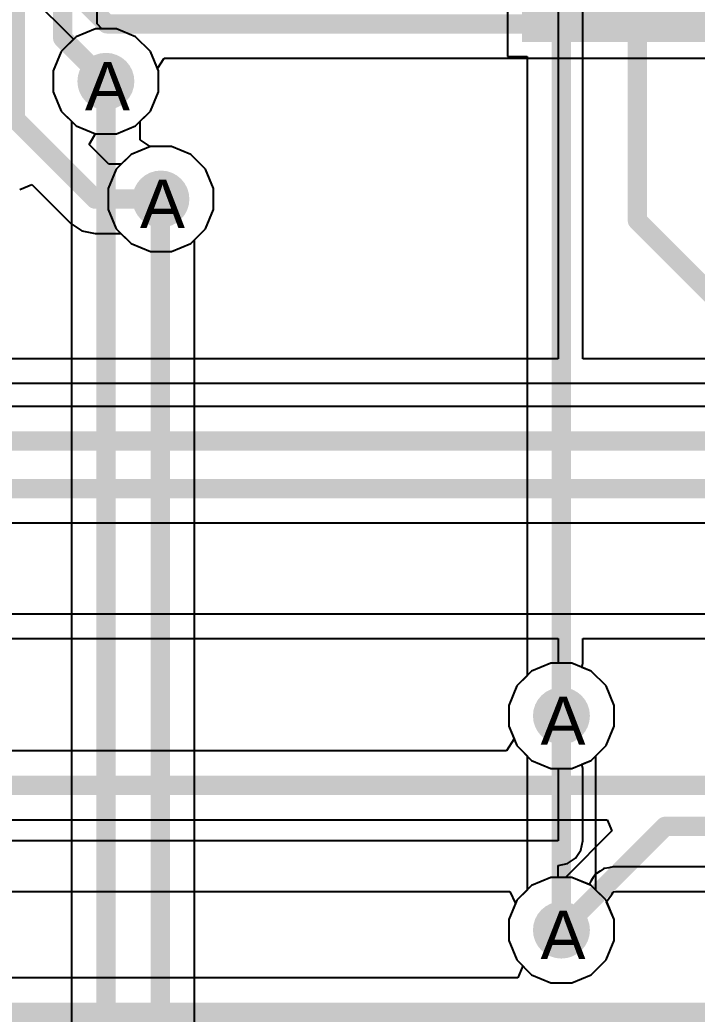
# Model space of a CAD drawing. Header units: inches. Extents: x 0 to 208, y 0 to 213.
# Drawn here: x 2.0308 to 2.3116, y 2.2432 to 2.6553 of the extents above; entities that cross this region are included whole.
import ezdxf

# ---------------------------------------------------------------- set-up
doc = ezdxf.new("R2010")
doc.units = ezdxf.units.IN
doc.header["$MEASUREMENT"] = 0
for name, color, linetype in [('Bottom Layer', 5, 'Continuous'), ('Bottom Overlay', 54, 'Continuous'), ('Bottom Paste', 16, 'Continuous'), ('Bottom Solder', 6, 'Continuous'), ('Drill Drawing', 1, 'Continuous'), ('L2_GND1', 16, 'Continuous'), ('L3_SIG1', 76, 'Continuous'), ('L4_PWR', 90, 'Continuous'), ('L5_GND2', 156, 'Continuous'), ('L6_SIG2', 130, 'Continuous'), ('L7_GND3', 216, 'Continuous'), ('Top Layer', 1, 'Continuous'), ('Via Holes', 16, 'Continuous')]:
    doc.layers.add(name, color=color, linetype=linetype)
doc.styles.add('Arial', font='', dxfattribs={"height": 0.2})
doc.styles.get('Arial').set_extended_font_data('Arial')

# ---------------------------------------------------------------- blocks, each defined once
blk = doc.blocks.new('0603_4_B_128')
at = {"layer": 'Bottom Layer'}
for points in [[(-0.05256, 0.05965), (-0.01713, 0.05965), (-0.01713, 0.03484), (-0.05256, 0.03484)], [(0.01713, 0.05965), (0.05256, 0.05965), (0.05256, 0.03484), (0.01713, 0.03484)], [(-0.05256, 0.02815), (-0.01713, 0.02815), (-0.01713, 0.00335), (-0.05256, 0.00335)], [(0.01713, 0.02815), (0.05256, 0.02815), (0.05256, 0.00335), (0.01713, 0.00335)], [(-0.05256, -0.00335), (-0.01713, -0.00335), (-0.01713, -0.02815), (-0.05256, -0.02815)], [(0.01713, -0.00335), (0.05256, -0.00335), (0.05256, -0.02815), (0.01713, -0.02815)], [(-0.05256, -0.03484), (-0.01713, -0.03484), (-0.01713, -0.05964), (-0.05256, -0.05964)], [(0.01713, -0.03484), (0.05256, -0.03484), (0.05256, -0.05964), (0.01713, -0.05964)]]:
    blk.add_hatch(color=5, dxfattribs=at).paths.add_polyline_path(points)
at = {"layer": 'Bottom Paste'}
for points in [[(-0.05256, 0.05965), (-0.01713, 0.05965), (-0.01713, 0.03484), (-0.05256, 0.03484)], [(0.01713, 0.05965), (0.05256, 0.05965), (0.05256, 0.03484), (0.01713, 0.03484)], [(-0.05256, 0.02815), (-0.01713, 0.02815), (-0.01713, 0.00335), (-0.05256, 0.00335)], [(0.01713, 0.02815), (0.05256, 0.02815), (0.05256, 0.00335), (0.01713, 0.00335)], [(-0.05256, -0.00335), (-0.01713, -0.00335), (-0.01713, -0.02815), (-0.05256, -0.02815)], [(0.01713, -0.00335), (0.05256, -0.00335), (0.05256, -0.02815), (0.01713, -0.02815)], [(-0.05256, -0.03484), (-0.01713, -0.03484), (-0.01713, -0.05964), (-0.05256, -0.05964)], [(0.01713, -0.03484), (0.05256, -0.03484), (0.05256, -0.05964), (0.01713, -0.05964)]]:
    blk.add_hatch(color=16, dxfattribs=at).paths.add_polyline_path(points)
at = {"layer": 'Bottom Solder'}
for points in [[(-0.05656, 0.06365), (-0.01313, 0.06365), (-0.01313, 0.03084), (-0.05656, 0.03084)], [(0.01313, 0.06365), (0.05656, 0.06365), (0.05656, 0.03084), (0.01313, 0.03084)], [(-0.05656, 0.03215), (-0.01313, 0.03215), (-0.01313, -0.00065), (-0.05656, -0.00065)], [(0.01313, 0.03215), (0.05656, 0.03215), (0.05656, -0.00065), (0.01313, -0.00065)], [(-0.05656, 0.00065), (-0.01313, 0.00065), (-0.01313, -0.03215), (-0.05656, -0.03215)], [(0.01313, 0.00065), (0.05656, 0.00065), (0.05656, -0.03215), (0.01313, -0.03215)], [(-0.05656, -0.03084), (-0.01313, -0.03084), (-0.01313, -0.06364), (-0.05656, -0.06364)], [(0.01313, -0.03084), (0.05656, -0.03084), (0.05656, -0.06364), (0.01313, -0.06364)]]:
    blk.add_hatch(color=6, dxfattribs=at).paths.add_polyline_path(points)
at = {"layer": 'Bottom Overlay'}
for points in [[(0.0315, 0.06299, 0.005, 0.005, 0), (-0.0315, 0.06299, 0.005, 0.005, 0)], [(-0.065, -0.052, 0.00787, 0.00787, 0), (-0.065, -0.042, 0.00787, 0.00787, 0)], [(-0.06, -0.047, 0.00787, 0.00787, 0), (-0.065, -0.042, 0.00787, 0.00787, 0)], [(-0.065, -0.052, 0.00787, 0.00787, 0), (-0.06, -0.047, 0.00787, 0.00787, 0)], [(0.0315, -0.06299, 0.005, 0.005, 0), (-0.0315, -0.06299, 0.005, 0.005, 0)]]:
    blk.add_lwpolyline(points, format="xyseb", dxfattribs=at)
for points in [[(-0.03275, 0.06299, 0.0025, 0.0025, 1), (-0.03025, 0.06299, 0.0025, 0.0025, 1)], [(0.03025, 0.06299, 0.0025, 0.0025, 1), (0.03275, 0.06299, 0.0025, 0.0025, 1)], [(-0.06697, -0.042, 0.00394, 0.00394, 1), (-0.06303, -0.042, 0.00394, 0.00394, 1)], [(-0.06697, -0.042, 0.00394, 0.00394, 1), (-0.06303, -0.042, 0.00394, 0.00394, 1)], [(-0.06197, -0.047, 0.00394, 0.00394, 1), (-0.05803, -0.047, 0.00394, 0.00394, 1)], [(-0.06197, -0.047, 0.00394, 0.00394, 1), (-0.05803, -0.047, 0.00394, 0.00394, 1)], [(-0.06697, -0.052, 0.00394, 0.00394, 1), (-0.06303, -0.052, 0.00394, 0.00394, 1)], [(-0.06697, -0.052, 0.00394, 0.00394, 1), (-0.06303, -0.052, 0.00394, 0.00394, 1)], [(-0.03275, -0.06299, 0.0025, 0.0025, 1), (-0.03025, -0.06299, 0.0025, 0.0025, 1)], [(0.03025, -0.06299, 0.0025, 0.0025, 1), (0.03275, -0.06299, 0.0025, 0.0025, 1)]]:
    blk.add_lwpolyline(points, format="xyseb", close=True, dxfattribs=at)

msp = doc.modelspace()

# ---------------------------------------------------------------- hatches: boundary and pattern name
at = {"layer": 'Bottom Layer'}
h = msp.add_hatch(color=5, dxfattribs=at)
edge = h.paths.add_edge_path()
edge.add_arc((2.06648, 2.62979), 0.01181, 0, 360)
h = msp.add_hatch(color=5, dxfattribs=at)
edge = h.paths.add_edge_path()
edge.add_arc((2.08929, 2.581), 0.01181, 0, 360)
h = msp.add_hatch(color=5, dxfattribs=at)
edge = h.paths.add_edge_path()
edge.add_arc((2.25533, 2.36681), 0.01181, 0, 360)
h = msp.add_hatch(color=5, dxfattribs=at)
edge = h.paths.add_edge_path()
edge.add_arc((2.25533, 2.278), 0.01181, 0, 360)
at = {"layer": 'L2_GND1'}
h = msp.add_hatch(color=16, dxfattribs=at)
edge = h.paths.add_edge_path()
edge.add_arc((2.06648, 2.62979), 0.01181, 0, 360)
h = msp.add_hatch(color=16, dxfattribs=at)
edge = h.paths.add_edge_path()
edge.add_arc((2.08929, 2.581), 0.01181, 0, 360)
h = msp.add_hatch(color=16, dxfattribs=at)
edge = h.paths.add_edge_path()
edge.add_arc((2.25533, 2.36681), 0.01181, 0, 360)
h = msp.add_hatch(color=16, dxfattribs=at)
edge = h.paths.add_edge_path()
edge.add_arc((2.25533, 2.278), 0.01181, 0, 360)
at = {"layer": 'L3_SIG1'}
h = msp.add_hatch(color=76, dxfattribs=at)
edge = h.paths.add_edge_path()
edge.add_arc((2.06648, 2.62979), 0.01181, 0, 360)
h = msp.add_hatch(color=76, dxfattribs=at)
edge = h.paths.add_edge_path()
edge.add_arc((2.08929, 2.581), 0.01181, 0, 360)
h = msp.add_hatch(color=76, dxfattribs=at)
edge = h.paths.add_edge_path()
edge.add_arc((2.25533, 2.36681), 0.01181, 0, 360)
h = msp.add_hatch(color=76, dxfattribs=at)
edge = h.paths.add_edge_path()
edge.add_arc((2.25533, 2.278), 0.01181, 0, 360)
at = {"layer": 'L4_PWR'}
h = msp.add_hatch(color=90, dxfattribs=at)
edge = h.paths.add_edge_path()
edge.add_arc((2.06648, 2.62979), 0.01181, 0, 360)
h = msp.add_hatch(color=90, dxfattribs=at)
edge = h.paths.add_edge_path()
edge.add_arc((2.08929, 2.581), 0.01181, 0, 360)
h = msp.add_hatch(color=90, dxfattribs=at)
edge = h.paths.add_edge_path()
edge.add_arc((2.25533, 2.36681), 0.01181, 0, 360)
h = msp.add_hatch(color=90, dxfattribs=at)
edge = h.paths.add_edge_path()
edge.add_arc((2.25533, 2.278), 0.01181, 0, 360)
at = {"layer": 'L5_GND2'}
h = msp.add_hatch(color=156, dxfattribs=at)
edge = h.paths.add_edge_path()
edge.add_arc((2.06648, 2.62979), 0.01181, 0, 360)
h = msp.add_hatch(color=156, dxfattribs=at)
edge = h.paths.add_edge_path()
edge.add_arc((2.08929, 2.581), 0.01181, 0, 360)
h = msp.add_hatch(color=156, dxfattribs=at)
edge = h.paths.add_edge_path()
edge.add_arc((2.25533, 2.36681), 0.01181, 0, 360)
h = msp.add_hatch(color=156, dxfattribs=at)
edge = h.paths.add_edge_path()
edge.add_arc((2.25533, 2.278), 0.01181, 0, 360)
at = {"layer": 'L6_SIG2'}
h = msp.add_hatch(color=130, dxfattribs=at)
edge = h.paths.add_edge_path()
edge.add_arc((2.06648, 2.62979), 0.01181, 0, 360)
h = msp.add_hatch(color=130, dxfattribs=at)
edge = h.paths.add_edge_path()
edge.add_arc((2.08929, 2.581), 0.01181, 0, 360)
h = msp.add_hatch(color=130, dxfattribs=at)
edge = h.paths.add_edge_path()
edge.add_arc((2.25533, 2.36681), 0.01181, 0, 360)
h = msp.add_hatch(color=130, dxfattribs=at)
edge = h.paths.add_edge_path()
edge.add_arc((2.25533, 2.278), 0.01181, 0, 360)
at = {"layer": 'L7_GND3'}
h = msp.add_hatch(color=216, dxfattribs=at)
edge = h.paths.add_edge_path()
edge.add_arc((2.06648, 2.62979), 0.01181, 0, 360)
h = msp.add_hatch(color=216, dxfattribs=at)
edge = h.paths.add_edge_path()
edge.add_arc((2.08929, 2.581), 0.01181, 0, 360)
h = msp.add_hatch(color=216, dxfattribs=at)
edge = h.paths.add_edge_path()
edge.add_arc((2.25533, 2.36681), 0.01181, 0, 360)
h = msp.add_hatch(color=216, dxfattribs=at)
edge = h.paths.add_edge_path()
edge.add_arc((2.25533, 2.278), 0.01181, 0, 360)
at = {"layer": 'Top Layer'}
h = msp.add_hatch(color=1, dxfattribs=at)
edge = h.paths.add_edge_path()
edge.add_arc((2.06648, 2.62979), 0.01181, 0, 360)
h = msp.add_hatch(color=1, dxfattribs=at)
edge = h.paths.add_edge_path()
edge.add_arc((2.08929, 2.581), 0.01181, 0, 360)
h = msp.add_hatch(color=1, dxfattribs=at)
edge = h.paths.add_edge_path()
edge.add_arc((2.25533, 2.36681), 0.01181, 0, 360)
h = msp.add_hatch(color=1, dxfattribs=at)
edge = h.paths.add_edge_path()
edge.add_arc((2.25533, 2.278), 0.01181, 0, 360)
at = {"layer": 'Via Holes'}
h = msp.add_hatch(color=7, dxfattribs=at)
edge = h.paths.add_edge_path()
edge.add_arc((2.06648, 2.62979), 0.00591, 0, 360)
h = msp.add_hatch(color=7, dxfattribs=at)
edge = h.paths.add_edge_path()
edge.add_arc((2.08929, 2.581), 0.00591, 0, 360)
h = msp.add_hatch(color=7, dxfattribs=at)
edge = h.paths.add_edge_path()
edge.add_arc((2.25533, 2.36681), 0.00591, 0, 360)
h = msp.add_hatch(color=7, dxfattribs=at)
edge = h.paths.add_edge_path()
edge.add_arc((2.25533, 2.278), 0.00591, 0, 360)

# ---------------------------------------------------------------- linework, layer by layer
at = {"layer": 'Bottom Layer'}
for p, q in [((2.23293, 2.68176), (2.23293, 2.64007)), ((2.06214, 2.65161), (2.05412, 2.64828)), ((2.07082, 2.65161), (2.06214, 2.65161)), ((2.07883, 2.64828), (2.07082, 2.65161)), ((2.05412, 2.64828), (2.04799, 2.64215)), ((2.08497, 2.64215), (2.07883, 2.64828)), ((2.04799, 2.64215), (2.04467, 2.63413)), ((2.08829, 2.63413), (2.08497, 2.64215)), ((2.23293, 2.64007), (2.24106, 2.64007)), ((2.24106, 2.64007), (2.24106, 2.38338)), ((2.04467, 2.63413), (2.04467, 2.62546)), ((2.08829, 2.62546), (2.08829, 2.63413)), ((2.04467, 2.62546), (2.04799, 2.61744)), ((2.08497, 2.61744), (2.08829, 2.62546)), ((2.04799, 2.61744), (2.05412, 2.6113)), ((2.07883, 2.6113), (2.08497, 2.61744)), ((2.05412, 2.6113), (2.06214, 2.60798)), ((2.07082, 2.60798), (2.07883, 2.6113)), ((2.06214, 2.60798), (2.07082, 2.60798)), ((2.08495, 2.60281), (2.07693, 2.59949)), ((2.09363, 2.60281), (2.08495, 2.60281)), ((2.10164, 2.59949), (2.09363, 2.60281)), ((2.07693, 2.59949), (2.0708, 2.59335)), ((2.10778, 2.59335), (2.10164, 2.59949)), ((2.0708, 2.59335), (2.06748, 2.58534)), ((2.1111, 2.58534), (2.10778, 2.59335)), ((2.06748, 2.58534), (2.06748, 2.57666)), ((2.1111, 2.57666), (2.1111, 2.58534)), ((2.06748, 2.57666), (2.0708, 2.56865)), ((2.10778, 2.56865), (2.1111, 2.57666)), ((2.0708, 2.56865), (2.07693, 2.56251)), ((2.10164, 2.56251), (2.10778, 2.56865)), ((2.07693, 2.56251), (2.08495, 2.55919)), ((2.08495, 2.55919), (2.09363, 2.55919)), ((2.09363, 2.55919), (2.10164, 2.56251)), ((2.24106, 2.38338), (2.23684, 2.37917)), ((2.23684, 2.37917), (2.23352, 2.37115)), ((2.23352, 2.37115), (2.23352, 2.36247)), ((2.23352, 2.36247), (2.23567, 2.35727)), ((2.23567, 2.35727), (2.23249, 2.35227)), ((2.23249, 2.35227), (1.093, 2.35227)), ((1.09891, 2.32373), (2.27434, 2.32373)), ((2.27434, 2.32373), (2.27625, 2.31911)), ((2.27625, 2.31911), (2.25696, 2.29981)), ((2.25099, 2.29981), (2.24298, 2.29649)), ((2.25696, 2.29981), (2.25099, 2.29981)), ((2.24298, 2.29649), (2.23684, 2.29036)), ((2.23684, 2.29036), (2.23352, 2.28234)), ((2.23352, 2.28234), (2.23352, 2.27366)), ((2.23352, 2.27366), (2.23684, 2.26565)), ((2.23684, 2.26565), (2.23931, 2.26317)), ((2.23931, 2.26317), (2.23724, 2.25817)), ((2.23724, 2.25817), (0.5872, 2.25817))]:
    msp.add_line(p, q, dxfattribs=at)
for points in [[(2.25533, 2.36681, 0.008, 0.008, 0), (2.25533, 2.66779, 0.008, 0.008, 0)], [(2.28683, 2.57209, 0.008, 0.008, 0), (2.28683, 2.66779, 0.008, 0.008, 0)], [(2.28683, 2.57209, 0.008, 0.008, 0), (2.42092, 2.438, 0.008, 0.008, 0)], [(1.093, 2.338, 0.008, 0.008, 0), (3.682, 2.338, 0.008, 0.008, 0)], [(2.25533, 2.278, 0.008, 0.008, 0), (2.29833, 2.321, 0.008, 0.008, 0)], [(2.29833, 2.321, 0.008, 0.008, 0), (5.17497, 2.321, 0.008, 0.008, 0)], [(0.53894, 2.22287, 0.05, 0.05, 0), (5.03359, 2.22287, 0.05, 0.05, 0)]]:
    msp.add_lwpolyline(points, format="xyseb", dxfattribs=at)
for points in [[(2.28483, 2.57209, 0.004, 0.004, 1), (2.28883, 2.57209, 0.004, 0.004, 1)], [(2.28483, 2.57209, 0.004, 0.004, 1), (2.28883, 2.57209, 0.004, 0.004, 1)], [(2.25333, 2.36681, 0.004, 0.004, 1), (2.25733, 2.36681, 0.004, 0.004, 1)], [(2.29633, 2.321, 0.004, 0.004, 1), (2.30033, 2.321, 0.004, 0.004, 1)], [(2.29633, 2.321, 0.004, 0.004, 1), (2.30033, 2.321, 0.004, 0.004, 1)], [(2.25333, 2.278, 0.004, 0.004, 1), (2.25733, 2.278, 0.004, 0.004, 1)]]:
    msp.add_lwpolyline(points, format="xyseb", close=True, dxfattribs=at)
at = {"layer": 'L2_GND1'}
for p, q in [((2.06214, 2.65161), (2.05412, 2.64828)), ((2.07082, 2.65161), (2.06214, 2.65161)), ((2.07883, 2.64828), (2.07082, 2.65161)), ((2.05412, 2.64828), (2.04799, 2.64215)), ((2.08497, 2.64215), (2.07883, 2.64828)), ((2.04799, 2.64215), (2.04467, 2.63413)), ((2.08829, 2.63413), (2.08497, 2.64215)), ((2.04467, 2.63413), (2.04467, 2.62546)), ((2.08829, 2.62546), (2.08829, 2.63413)), ((2.04467, 2.62546), (2.04799, 2.61744)), ((2.08497, 2.61744), (2.08829, 2.62546)), ((2.04799, 2.61744), (2.05412, 2.6113)), ((2.07883, 2.6113), (2.08497, 2.61744)), ((2.05412, 2.6113), (2.06214, 2.60798)), ((2.07082, 2.60798), (2.07883, 2.6113)), ((2.06214, 2.60798), (2.07082, 2.60798)), ((2.08495, 2.60281), (2.07693, 2.59949)), ((2.09363, 2.60281), (2.08495, 2.60281)), ((2.10164, 2.59949), (2.09363, 2.60281)), ((2.07693, 2.59949), (2.0708, 2.59335)), ((2.10778, 2.59335), (2.10164, 2.59949)), ((2.0708, 2.59335), (2.06748, 2.58534)), ((2.1111, 2.58534), (2.10778, 2.59335)), ((2.06748, 2.58534), (2.06748, 2.57666)), ((2.1111, 2.57666), (2.1111, 2.58534)), ((2.06748, 2.57666), (2.0708, 2.56865)), ((2.10778, 2.56865), (2.1111, 2.57666)), ((2.0708, 2.56865), (2.07693, 2.56251)), ((2.10164, 2.56251), (2.10778, 2.56865)), ((2.07693, 2.56251), (2.08495, 2.55919)), ((2.08495, 2.55919), (2.09363, 2.55919)), ((2.09363, 2.55919), (2.10164, 2.56251)), ((2.25099, 2.38862), (2.24298, 2.3853)), ((2.25967, 2.38862), (2.25099, 2.38862)), ((2.26769, 2.3853), (2.25967, 2.38862)), ((2.24298, 2.3853), (2.23684, 2.37917)), ((2.27382, 2.37917), (2.26769, 2.3853)), ((2.23684, 2.37917), (2.23352, 2.37115)), ((2.27714, 2.37115), (2.27382, 2.37917)), ((2.23352, 2.37115), (2.23352, 2.36247)), ((2.27714, 2.36247), (2.27714, 2.37115)), ((2.23352, 2.36247), (2.23684, 2.35446)), ((2.27382, 2.35446), (2.27714, 2.36247)), ((2.23684, 2.35446), (2.24298, 2.34832)), ((2.26769, 2.34832), (2.27382, 2.35446)), ((2.24298, 2.34832), (2.25099, 2.345)), ((2.25099, 2.345), (2.25967, 2.345)), ((2.25967, 2.345), (2.26769, 2.34832)), ((2.25099, 2.29981), (2.24298, 2.29649)), ((2.25967, 2.29981), (2.25099, 2.29981)), ((2.26769, 2.29649), (2.25967, 2.29981)), ((2.24298, 2.29649), (2.23684, 2.29036)), ((2.27382, 2.29036), (2.26769, 2.29649)), ((2.23684, 2.29036), (2.23352, 2.28234)), ((2.27714, 2.28234), (2.27382, 2.29036)), ((2.23352, 2.28234), (2.23352, 2.27366)), ((2.27714, 2.27366), (2.27714, 2.28234)), ((2.23352, 2.27366), (2.23684, 2.26565)), ((2.27382, 2.26565), (2.27714, 2.27366)), ((2.23684, 2.26565), (2.24298, 2.25951)), ((2.26769, 2.25951), (2.27382, 2.26565)), ((2.24298, 2.25951), (2.25099, 2.25619)), ((2.25967, 2.25619), (2.26769, 2.25951)), ((2.25099, 2.25619), (2.25967, 2.25619))]:
    msp.add_line(p, q, dxfattribs=at)
at = {"layer": 'L3_SIG1'}
for p, q in [((2.06214, 2.65161), (2.05412, 2.64828)), ((2.07082, 2.65161), (2.06214, 2.65161)), ((2.07883, 2.64828), (2.07082, 2.65161)), ((2.05412, 2.64828), (2.04799, 2.64215)), ((2.08497, 2.64215), (2.07883, 2.64828)), ((2.04799, 2.64215), (2.04467, 2.63413)), ((2.08829, 2.63413), (2.08497, 2.64215)), ((2.04467, 2.63413), (2.04467, 2.62546)), ((2.08829, 2.62546), (2.08829, 2.63413)), ((2.04467, 2.62546), (2.04799, 2.61744)), ((2.08497, 2.61744), (2.08829, 2.62546)), ((2.04799, 2.61744), (2.05412, 2.6113)), ((2.07883, 2.6113), (2.08497, 2.61744)), ((2.05412, 2.6113), (2.06214, 2.60798)), ((2.07082, 2.60798), (2.07883, 2.6113)), ((2.06214, 2.60798), (2.07082, 2.60798)), ((2.08495, 2.60281), (2.07693, 2.59949)), ((2.09363, 2.60281), (2.08495, 2.60281)), ((2.10164, 2.59949), (2.09363, 2.60281)), ((2.07693, 2.59949), (2.0708, 2.59335)), ((2.10778, 2.59335), (2.10164, 2.59949)), ((2.0708, 2.59335), (2.06748, 2.58534)), ((2.1111, 2.58534), (2.10778, 2.59335)), ((2.06748, 2.58534), (2.06748, 2.57666)), ((2.1111, 2.57666), (2.1111, 2.58534)), ((2.06748, 2.57666), (2.0708, 2.56865)), ((2.10778, 2.56865), (2.1111, 2.57666)), ((2.0708, 2.56865), (2.07693, 2.56251)), ((2.10164, 2.56251), (2.10778, 2.56865)), ((2.07693, 2.56251), (2.08495, 2.55919)), ((2.08495, 2.55919), (2.09363, 2.55919)), ((2.09363, 2.55919), (2.10164, 2.56251)), ((2.25099, 2.38862), (2.24298, 2.3853)), ((2.25967, 2.38862), (2.25099, 2.38862)), ((2.26769, 2.3853), (2.25967, 2.38862)), ((2.24298, 2.3853), (2.23684, 2.37917)), ((2.27382, 2.37917), (2.26769, 2.3853)), ((2.23684, 2.37917), (2.23352, 2.37115)), ((2.27714, 2.37115), (2.27382, 2.37917)), ((2.23352, 2.37115), (2.23352, 2.36247)), ((2.27714, 2.36247), (2.27714, 2.37115)), ((2.23352, 2.36247), (2.23684, 2.35446)), ((2.27382, 2.35446), (2.27714, 2.36247)), ((2.23684, 2.35446), (2.24298, 2.34832)), ((2.26769, 2.34832), (2.27382, 2.35446)), ((2.24298, 2.34832), (2.25099, 2.345)), ((2.25099, 2.345), (2.25967, 2.345)), ((2.25967, 2.345), (2.26769, 2.34832)), ((2.25099, 2.29981), (2.24298, 2.29649)), ((2.25967, 2.29981), (2.25099, 2.29981)), ((2.26769, 2.29649), (2.25967, 2.29981)), ((2.24298, 2.29649), (2.23684, 2.29036)), ((2.27382, 2.29036), (2.26769, 2.29649)), ((2.23684, 2.29036), (2.23352, 2.28234)), ((2.27714, 2.28234), (2.27382, 2.29036)), ((2.23352, 2.28234), (2.23352, 2.27366)), ((2.27714, 2.27366), (2.27714, 2.28234)), ((2.23352, 2.27366), (2.23684, 2.26565)), ((2.27382, 2.26565), (2.27714, 2.27366)), ((2.23684, 2.26565), (2.24298, 2.25951)), ((2.26769, 2.25951), (2.27382, 2.26565)), ((2.24298, 2.25951), (2.25099, 2.25619)), ((2.25967, 2.25619), (2.26769, 2.25951)), ((2.25099, 2.25619), (2.25967, 2.25619))]:
    msp.add_line(p, q, dxfattribs=at)
at = {"layer": 'L4_PWR'}
for p, q in [((2.254, 2.92941), (2.254, 2.51481)), ((2.2642, 2.51481), (2.2642, 2.92941)), ((2.06214, 2.65161), (2.05412, 2.64828)), ((2.07082, 2.65161), (2.06214, 2.65161)), ((2.07883, 2.64828), (2.07082, 2.65161)), ((2.05412, 2.64828), (2.04799, 2.64215)), ((2.08497, 2.64215), (2.07883, 2.64828)), ((2.04799, 2.64215), (2.04467, 2.63413)), ((2.08829, 2.63413), (2.08497, 2.64215)), ((2.04467, 2.63413), (2.04467, 2.62546)), ((2.08829, 2.62546), (2.08829, 2.63413)), ((2.04467, 2.62546), (2.04799, 2.61744)), ((2.08497, 2.61744), (2.08829, 2.62546)), ((2.04799, 2.61744), (2.05412, 2.6113)), ((2.07883, 2.6113), (2.08497, 2.61744)), ((2.05412, 2.6113), (2.06214, 2.60798)), ((2.07082, 2.60798), (2.07883, 2.6113)), ((2.06214, 2.60798), (2.07082, 2.60798)), ((2.08495, 2.60281), (2.07693, 2.59949)), ((2.09363, 2.60281), (2.08495, 2.60281)), ((2.10164, 2.59949), (2.09363, 2.60281)), ((2.07693, 2.59949), (2.0708, 2.59335)), ((2.10778, 2.59335), (2.10164, 2.59949)), ((2.0708, 2.59335), (2.06748, 2.58534)), ((2.1111, 2.58534), (2.10778, 2.59335)), ((2.06748, 2.58534), (2.06748, 2.57666)), ((2.1111, 2.57666), (2.1111, 2.58534)), ((2.06748, 2.57666), (2.0708, 2.56865)), ((2.10778, 2.56865), (2.1111, 2.57666)), ((2.0708, 2.56865), (2.07693, 2.56251)), ((2.10164, 2.56251), (2.10778, 2.56865)), ((2.07693, 2.56251), (2.08495, 2.55919)), ((2.08495, 2.55919), (2.09363, 2.55919)), ((2.09363, 2.55919), (2.10164, 2.56251)), ((2.254, 2.51481), (1.61653, 2.51481)), ((2.87927, 2.51481), (2.2642, 2.51481)), ((1.60633, 2.50462), (3.77294, 2.50462)), ((2.67157, 2.409), (1.52016, 2.409)), ((1.51916, 2.3988), (2.254, 2.3988)), ((2.254, 2.3988), (2.254, 2.38862)), ((2.2642, 2.38862), (2.2642, 2.3988)), ((2.2642, 2.3988), (2.67157, 2.3988)), ((2.25099, 2.38862), (2.24298, 2.3853)), ((2.254, 2.38862), (2.25099, 2.38862)), ((2.26385, 2.38689), (2.2642, 2.38862)), ((2.26769, 2.3853), (2.26385, 2.38689)), ((2.24298, 2.3853), (2.23684, 2.37917)), ((2.27382, 2.37917), (2.26769, 2.3853)), ((2.23684, 2.37917), (2.23352, 2.37115)), ((2.27714, 2.37115), (2.27382, 2.37917)), ((2.23352, 2.37115), (2.23352, 2.36247)), ((2.27714, 2.36247), (2.27714, 2.37115)), ((2.23352, 2.36247), (2.23684, 2.35446)), ((2.27382, 2.35446), (2.27714, 2.36247)), ((2.23684, 2.35446), (2.24298, 2.34832)), ((2.26769, 2.34832), (2.27382, 2.35446)), ((2.24298, 2.34832), (2.25099, 2.345)), ((2.25099, 2.345), (2.254, 2.345)), ((2.254, 2.345), (2.254, 2.315)), ((2.26385, 2.34673), (2.26769, 2.34832)), ((2.2642, 2.345), (2.26385, 2.34673)), ((2.2642, 2.315), (2.2642, 2.345)), ((2.254, 2.315), (1.07285, 2.315)), ((2.26342, 2.3111), (2.2642, 2.315)), ((2.2579, 2.30558), (2.26121, 2.30779)), ((2.26121, 2.30779), (2.26342, 2.3111)), ((2.254, 2.3048), (2.2579, 2.30558)), ((2.25402, 2.29981), (2.254, 2.3048)), ((2.27322, 2.30358), (2.27303, 2.30346)), ((2.27497, 2.30385), (2.27322, 2.30358)), ((2.27671, 2.3042), (2.27497, 2.30385)), ((3.76826, 2.3042), (2.27671, 2.3042)), ((2.25967, 2.29981), (2.25402, 2.29981)), ((2.2668, 2.29686), (2.25967, 2.29981)), ((2.26851, 2.29973), (2.26747, 2.2983)), ((2.2695, 2.30121), (2.26851, 2.29973)), ((2.26969, 2.30133), (2.2695, 2.30121)), ((2.26982, 2.30151), (2.26969, 2.30133)), ((2.27133, 2.30243), (2.26982, 2.30151)), ((2.27281, 2.30342), (2.27133, 2.30243)), ((2.27303, 2.30346), (2.27281, 2.30342)), ((2.26747, 2.2983), (2.2668, 2.29686)), ((1.07671, 2.294), (2.23395, 2.294)), ((2.23395, 2.294), (2.23628, 2.289)), ((2.27499, 2.29113), (2.27604, 2.29256)), ((2.27604, 2.29256), (2.27629, 2.29309)), ((2.27629, 2.29309), (2.27674, 2.29371)), ((2.27674, 2.29371), (2.27681, 2.29385)), ((2.27681, 2.29385), (2.27696, 2.29385)), ((2.27696, 2.29385), (2.27771, 2.294)), ((2.27771, 2.294), (3.76726, 2.294)), ((2.23628, 2.289), (2.23352, 2.28234)), ((2.27407, 2.28975), (2.27499, 2.29113)), ((2.27714, 2.28234), (2.27407, 2.28975)), ((2.23352, 2.28234), (2.23352, 2.27366)), ((2.27714, 2.27366), (2.27714, 2.28234)), ((2.23352, 2.27366), (2.23684, 2.26565)), ((2.27382, 2.26565), (2.27714, 2.27366)), ((2.23684, 2.26565), (2.24298, 2.25951)), ((2.26769, 2.25951), (2.27382, 2.26565)), ((2.24298, 2.25951), (2.25099, 2.25619)), ((2.25967, 2.25619), (2.26769, 2.25951)), ((2.25099, 2.25619), (2.25967, 2.25619))]:
    msp.add_line(p, q, dxfattribs=at)
at = {"layer": 'L5_GND2'}
for p, q in [((2.06214, 2.65161), (2.05412, 2.64828)), ((2.07082, 2.65161), (2.06214, 2.65161)), ((2.07883, 2.64828), (2.07082, 2.65161)), ((2.05412, 2.64828), (2.04799, 2.64215)), ((2.08497, 2.64215), (2.07883, 2.64828)), ((2.04799, 2.64215), (2.04467, 2.63413)), ((2.08829, 2.63413), (2.08497, 2.64215)), ((2.04467, 2.63413), (2.04467, 2.62546)), ((2.08829, 2.62546), (2.08829, 2.63413)), ((2.04467, 2.62546), (2.04799, 2.61744)), ((2.08497, 2.61744), (2.08829, 2.62546)), ((2.04799, 2.61744), (2.05412, 2.6113)), ((2.07883, 2.6113), (2.08497, 2.61744)), ((2.05412, 2.6113), (2.06214, 2.60798)), ((2.07082, 2.60798), (2.07883, 2.6113)), ((2.06214, 2.60798), (2.07082, 2.60798)), ((2.08495, 2.60281), (2.07693, 2.59949)), ((2.09363, 2.60281), (2.08495, 2.60281)), ((2.10164, 2.59949), (2.09363, 2.60281)), ((2.07693, 2.59949), (2.0708, 2.59335)), ((2.10778, 2.59335), (2.10164, 2.59949)), ((2.0708, 2.59335), (2.06748, 2.58534)), ((2.1111, 2.58534), (2.10778, 2.59335)), ((2.06748, 2.58534), (2.06748, 2.57666)), ((2.1111, 2.57666), (2.1111, 2.58534)), ((2.06748, 2.57666), (2.0708, 2.56865)), ((2.10778, 2.56865), (2.1111, 2.57666)), ((2.0708, 2.56865), (2.07693, 2.56251)), ((2.10164, 2.56251), (2.10778, 2.56865)), ((2.07693, 2.56251), (2.08495, 2.55919)), ((2.08495, 2.55919), (2.09363, 2.55919)), ((2.09363, 2.55919), (2.10164, 2.56251)), ((2.25099, 2.38862), (2.24298, 2.3853)), ((2.25967, 2.38862), (2.25099, 2.38862)), ((2.26769, 2.3853), (2.25967, 2.38862)), ((2.24298, 2.3853), (2.23684, 2.37917)), ((2.27382, 2.37917), (2.26769, 2.3853)), ((2.23684, 2.37917), (2.23352, 2.37115)), ((2.27714, 2.37115), (2.27382, 2.37917)), ((2.23352, 2.37115), (2.23352, 2.36247)), ((2.27714, 2.36247), (2.27714, 2.37115)), ((2.23352, 2.36247), (2.23684, 2.35446)), ((2.27382, 2.35446), (2.27714, 2.36247)), ((2.23684, 2.35446), (2.24298, 2.34832)), ((2.26769, 2.34832), (2.27382, 2.35446)), ((2.24298, 2.34832), (2.25099, 2.345)), ((2.25099, 2.345), (2.25967, 2.345)), ((2.25967, 2.345), (2.26769, 2.34832)), ((2.25099, 2.29981), (2.24298, 2.29649)), ((2.25967, 2.29981), (2.25099, 2.29981)), ((2.26769, 2.29649), (2.25967, 2.29981)), ((2.24298, 2.29649), (2.23684, 2.29036)), ((2.27382, 2.29036), (2.26769, 2.29649)), ((2.23684, 2.29036), (2.23352, 2.28234)), ((2.27714, 2.28234), (2.27382, 2.29036)), ((2.23352, 2.28234), (2.23352, 2.27366)), ((2.27714, 2.27366), (2.27714, 2.28234)), ((2.23352, 2.27366), (2.23684, 2.26565)), ((2.27382, 2.26565), (2.27714, 2.27366)), ((2.23684, 2.26565), (2.24298, 2.25951)), ((2.26769, 2.25951), (2.27382, 2.26565)), ((2.24298, 2.25951), (2.25099, 2.25619)), ((2.25967, 2.25619), (2.26769, 2.25951)), ((2.25099, 2.25619), (2.25967, 2.25619))]:
    msp.add_line(p, q, dxfattribs=at)
at = {"layer": 'L6_SIG2'}
for p, q in [((2.03091, 2.66937), (2.05306, 2.64722)), ((2.05306, 2.64722), (2.04799, 2.64215)), ((2.04799, 2.64215), (2.04467, 2.63413)), ((2.08786, 2.63517), (2.09064, 2.63933)), ((2.09064, 2.63933), (2.5016, 2.63933)), ((2.04467, 2.63413), (2.04467, 2.62546)), ((2.08829, 2.63413), (2.08786, 2.63517)), ((2.08829, 2.62546), (2.08829, 2.63413)), ((2.04467, 2.62546), (2.04799, 2.61744)), ((2.08497, 2.61744), (2.08829, 2.62546)), ((2.04799, 2.61744), (2.0522, 2.61322)), ((2.08075, 2.61322), (2.08497, 2.61744)), ((2.0522, 2.61322), (2.0522, 1.72939)), ((2.08075, 2.60557), (2.08075, 2.61322)), ((2.08491, 2.60279), (2.08075, 2.60557)), ((2.08495, 2.60281), (2.08491, 2.60279)), ((2.09363, 2.60281), (2.08495, 2.60281)), ((2.10164, 2.59949), (2.09363, 2.60281)), ((2.10778, 2.59335), (2.10164, 2.59949)), ((2.1111, 2.58534), (2.10778, 2.59335)), ((2.1111, 2.57666), (2.1111, 2.58534)), ((2.10778, 2.56865), (2.1111, 2.57666)), ((2.10327, 2.56414), (2.10778, 2.56865)), ((2.10327, 1.708), (2.10327, 2.56414)), ((2.25099, 2.38862), (2.24298, 2.3853)), ((2.25967, 2.38862), (2.25099, 2.38862)), ((2.26769, 2.3853), (2.25967, 2.38862)), ((2.24298, 2.3853), (2.23684, 2.37917)), ((2.27382, 2.37917), (2.26769, 2.3853)), ((2.23684, 2.37917), (2.23352, 2.37115)), ((2.27714, 2.37115), (2.27382, 2.37917)), ((2.23352, 2.37115), (2.23352, 2.36247)), ((2.27714, 2.36247), (2.27714, 2.37115)), ((2.23352, 2.36247), (2.23684, 2.35446)), ((2.27382, 2.35446), (2.27714, 2.36247)), ((2.23684, 2.35446), (2.24298, 2.34832)), ((2.26769, 2.34832), (2.27382, 2.35446)), ((2.24298, 2.34832), (2.25099, 2.345)), ((2.25099, 2.345), (2.25967, 2.345)), ((2.25967, 2.345), (2.26769, 2.34832)), ((2.25099, 2.29981), (2.24298, 2.29649)), ((2.25967, 2.29981), (2.25099, 2.29981)), ((2.26769, 2.29649), (2.25967, 2.29981)), ((2.24298, 2.29649), (2.23684, 2.29036)), ((2.27382, 2.29036), (2.26769, 2.29649)), ((2.23684, 2.29036), (2.23352, 2.28234)), ((2.27714, 2.28234), (2.27382, 2.29036)), ((2.23352, 2.28234), (2.23352, 2.27366)), ((2.27714, 2.27366), (2.27714, 2.28234)), ((2.23352, 2.27366), (2.23684, 2.26565)), ((2.27382, 2.26565), (2.27714, 2.27366)), ((2.23684, 2.26565), (2.24298, 2.25951)), ((2.26769, 2.25951), (2.27382, 2.26565)), ((2.24298, 2.25951), (2.25099, 2.25619)), ((2.25967, 2.25619), (2.26769, 2.25951)), ((2.25099, 2.25619), (2.25967, 2.25619))]:
    msp.add_line(p, q, dxfattribs=at)
for points in [[(2.041, 2.67946, 0.008, 0.008, 0), (2.06686, 2.65361, 0.008, 0.008, 0)], [(2.06686, 2.65361, 0.008, 0.008, 0), (2.50161, 2.65361, 0.008, 0.008, 0)], [(2.06648, 1.72348, 0.008, 0.008, 0), (2.06648, 2.62979, 0.008, 0.008, 0)], [(2.089, 2.58071, 0.008, 0.008, 0), (2.08929, 2.581, 0.008, 0.008, 0)], [(2.089, 1.708, 0.008, 0.008, 0), (2.089, 2.58071, 0.008, 0.008, 0)]]:
    msp.add_lwpolyline(points, format="xyseb", dxfattribs=at)
for points in [[(2.06486, 2.65361, 0.004, 0.004, 1), (2.06886, 2.65361, 0.004, 0.004, 1)], [(2.06486, 2.65361, 0.004, 0.004, 1), (2.06886, 2.65361, 0.004, 0.004, 1)], [(2.06448, 2.62979, 0.004, 0.004, 1), (2.06848, 2.62979, 0.004, 0.004, 1)], [(2.087, 2.58071, 0.004, 0.004, 1), (2.091, 2.58071, 0.004, 0.004, 1)], [(2.087, 2.58071, 0.004, 0.004, 1), (2.091, 2.58071, 0.004, 0.004, 1)], [(2.08729, 2.581, 0.004, 0.004, 1), (2.09129, 2.581, 0.004, 0.004, 1)]]:
    msp.add_lwpolyline(points, format="xyseb", close=True, dxfattribs=at)
at = {"layer": 'L7_GND3'}
for p, q in [((2.06214, 2.65161), (2.05412, 2.64828)), ((2.07082, 2.65161), (2.06214, 2.65161)), ((2.07883, 2.64828), (2.07082, 2.65161)), ((2.05412, 2.64828), (2.04799, 2.64215)), ((2.08497, 2.64215), (2.07883, 2.64828)), ((2.04799, 2.64215), (2.04467, 2.63413)), ((2.08829, 2.63413), (2.08497, 2.64215)), ((2.04467, 2.63413), (2.04467, 2.62546)), ((2.08829, 2.62546), (2.08829, 2.63413)), ((2.04467, 2.62546), (2.04799, 2.61744)), ((2.08497, 2.61744), (2.08829, 2.62546)), ((2.04799, 2.61744), (2.05412, 2.6113)), ((2.07883, 2.6113), (2.08497, 2.61744)), ((2.05412, 2.6113), (2.06214, 2.60798)), ((2.07082, 2.60798), (2.07883, 2.6113)), ((2.06214, 2.60798), (2.07082, 2.60798)), ((2.08495, 2.60281), (2.07693, 2.59949)), ((2.09363, 2.60281), (2.08495, 2.60281)), ((2.10164, 2.59949), (2.09363, 2.60281)), ((2.07693, 2.59949), (2.0708, 2.59335)), ((2.10778, 2.59335), (2.10164, 2.59949)), ((2.0708, 2.59335), (2.06748, 2.58534)), ((2.1111, 2.58534), (2.10778, 2.59335)), ((2.06748, 2.58534), (2.06748, 2.57666)), ((2.1111, 2.57666), (2.1111, 2.58534)), ((2.06748, 2.57666), (2.0708, 2.56865)), ((2.10778, 2.56865), (2.1111, 2.57666)), ((2.0708, 2.56865), (2.07693, 2.56251)), ((2.10164, 2.56251), (2.10778, 2.56865)), ((2.07693, 2.56251), (2.08495, 2.55919)), ((2.08495, 2.55919), (2.09363, 2.55919)), ((2.09363, 2.55919), (2.10164, 2.56251)), ((2.25099, 2.38862), (2.24298, 2.3853)), ((2.25967, 2.38862), (2.25099, 2.38862)), ((2.26769, 2.3853), (2.25967, 2.38862)), ((2.24298, 2.3853), (2.23684, 2.37917)), ((2.27382, 2.37917), (2.26769, 2.3853)), ((2.23684, 2.37917), (2.23352, 2.37115)), ((2.27714, 2.37115), (2.27382, 2.37917)), ((2.23352, 2.37115), (2.23352, 2.36247)), ((2.27714, 2.36247), (2.27714, 2.37115)), ((2.23352, 2.36247), (2.23684, 2.35446)), ((2.27382, 2.35446), (2.27714, 2.36247)), ((2.23684, 2.35446), (2.24298, 2.34832)), ((2.26769, 2.34832), (2.27382, 2.35446)), ((2.24298, 2.34832), (2.25099, 2.345)), ((2.25099, 2.345), (2.25967, 2.345)), ((2.25967, 2.345), (2.26769, 2.34832)), ((2.25099, 2.29981), (2.24298, 2.29649)), ((2.25967, 2.29981), (2.25099, 2.29981)), ((2.26769, 2.29649), (2.25967, 2.29981)), ((2.24298, 2.29649), (2.23684, 2.29036)), ((2.27382, 2.29036), (2.26769, 2.29649)), ((2.23684, 2.29036), (2.23352, 2.28234)), ((2.27714, 2.28234), (2.27382, 2.29036)), ((2.23352, 2.28234), (2.23352, 2.27366)), ((2.27714, 2.27366), (2.27714, 2.28234)), ((2.23352, 2.27366), (2.23684, 2.26565)), ((2.27382, 2.26565), (2.27714, 2.27366)), ((2.23684, 2.26565), (2.24298, 2.25951)), ((2.26769, 2.25951), (2.27382, 2.26565)), ((2.24298, 2.25951), (2.25099, 2.25619)), ((2.25967, 2.25619), (2.26769, 2.25951)), ((2.25099, 2.25619), (2.25967, 2.25619))]:
    msp.add_line(p, q, dxfattribs=at)
at = {"layer": 'Top Layer'}
for p, q in [((2.06287, 2.65359), (2.06287, 2.7922)), ((2.06485, 2.65161), (2.06287, 2.65359)), ((2.07082, 2.65161), (2.06485, 2.65161)), ((2.07883, 2.64828), (2.07082, 2.65161)), ((2.08497, 2.64215), (2.07883, 2.64828)), ((2.08829, 2.63413), (2.08497, 2.64215)), ((2.08829, 2.62546), (2.08829, 2.63413)), ((2.08497, 2.61744), (2.08829, 2.62546)), ((2.07883, 2.6113), (2.08497, 2.61744)), ((2.07082, 2.60798), (2.07883, 2.6113)), ((2.05954, 2.60365), (2.06191, 2.60759)), ((2.06191, 2.60759), (2.06227, 2.60798)), ((2.06227, 2.60798), (2.07082, 2.60798)), ((2.06777, 2.59541), (2.05954, 2.60365)), ((2.08495, 2.60281), (2.07693, 2.59949)), ((2.09363, 2.60281), (2.08495, 2.60281)), ((2.10164, 2.59949), (2.09363, 2.60281)), ((2.07693, 2.59949), (2.07286, 2.59541)), ((2.10778, 2.59335), (2.10164, 2.59949)), ((2.07286, 2.59541), (2.06777, 2.59541)), ((2.1111, 2.58534), (2.10778, 2.59335)), ((2.03081, 2.58493), (2.03581, 2.587)), ((2.03581, 2.587), (2.05191, 2.57091)), ((2.1111, 2.57666), (2.1111, 2.58534)), ((2.10778, 2.56865), (2.1111, 2.57666)), ((2.05191, 2.57091), (2.05191, 2.57091)), ((2.05191, 2.57091), (2.05654, 2.56781)), ((2.05654, 2.56781), (2.062, 2.56673)), ((2.10164, 2.56251), (2.10778, 2.56865)), ((2.062, 2.56673), (2.07272, 2.56673)), ((2.07272, 2.56673), (2.07693, 2.56251)), ((2.07693, 2.56251), (2.08495, 2.55919)), ((2.08495, 2.55919), (2.09363, 2.55919)), ((2.09363, 2.55919), (2.10164, 2.56251)), ((2.81932, 2.49496), (1.72233, 2.49496)), ((1.63873, 2.44673), (2.80525, 2.44673)), ((2.25099, 2.38862), (2.24298, 2.3853)), ((2.25967, 2.38862), (2.25099, 2.38862)), ((2.26769, 2.3853), (2.25967, 2.38862)), ((2.24298, 2.3853), (2.23684, 2.37917)), ((2.27382, 2.37917), (2.26769, 2.3853)), ((2.23684, 2.37917), (2.23352, 2.37115)), ((2.27714, 2.37115), (2.27382, 2.37917)), ((2.23352, 2.37115), (2.23352, 2.36247)), ((2.27714, 2.36247), (2.27714, 2.37115)), ((2.23352, 2.36247), (2.23684, 2.35446)), ((2.27382, 2.35446), (2.27714, 2.36247)), ((2.23684, 2.35446), (2.24106, 2.35024)), ((2.26961, 2.35024), (2.27382, 2.35446)), ((2.24106, 2.35024), (2.24106, 2.29457)), ((2.26961, 2.29457), (2.26961, 2.35024)), ((2.24106, 2.29457), (2.23684, 2.29036)), ((2.27382, 2.29036), (2.26961, 2.29457)), ((2.23684, 2.29036), (2.23352, 2.28234)), ((2.27714, 2.28234), (2.27382, 2.29036)), ((2.23352, 2.28234), (2.23352, 2.27366)), ((2.27714, 2.27366), (2.27714, 2.28234)), ((2.23352, 2.27366), (2.23684, 2.26565)), ((2.27382, 2.26565), (2.27714, 2.27366)), ((2.23684, 2.26565), (2.24298, 2.25951)), ((2.26769, 2.25951), (2.27382, 2.26565)), ((2.24298, 2.25951), (2.25099, 2.25619)), ((2.25967, 2.25619), (2.26769, 2.25951)), ((2.25099, 2.25619), (2.25967, 2.25619))]:
    msp.add_line(p, q, dxfattribs=at)
for points in [[(2.02892, 2.61408, 0.008, 0.008, 0), (2.02892, 2.84157, 0.008, 0.008, 0)], [(2.0486, 2.64768, 0.008, 0.008, 0), (2.0486, 2.84157, 0.008, 0.008, 0)], [(2.0486, 2.64768, 0.008, 0.008, 0), (2.06648, 2.62979, 0.008, 0.008, 0)], [(2.02892, 2.61408, 0.008, 0.008, 0), (2.062, 2.581, 0.008, 0.008, 0)], [(2.062, 2.581, 0.008, 0.008, 0), (2.08929, 2.581, 0.008, 0.008, 0)], [(1.71642, 2.48068, 0.008, 0.008, 0), (2.81932, 2.48068, 0.008, 0.008, 0)], [(1.63873, 2.461, 0.008, 0.008, 0), (2.81116, 2.461, 0.008, 0.008, 0)], [(2.25533, 2.278, 0.008, 0.008, 0), (2.25533, 2.36681, 0.008, 0.008, 0)]]:
    msp.add_lwpolyline(points, format="xyseb", dxfattribs=at)
for points in [[(2.0466, 2.64768, 0.004, 0.004, 1), (2.0506, 2.64768, 0.004, 0.004, 1)], [(2.0466, 2.64768, 0.004, 0.004, 1), (2.0506, 2.64768, 0.004, 0.004, 1)], [(2.06448, 2.62979, 0.004, 0.004, 1), (2.06848, 2.62979, 0.004, 0.004, 1)], [(2.02692, 2.61408, 0.004, 0.004, 1), (2.03092, 2.61408, 0.004, 0.004, 1)], [(2.02692, 2.61408, 0.004, 0.004, 1), (2.03092, 2.61408, 0.004, 0.004, 1)], [(2.06, 2.581, 0.004, 0.004, 1), (2.064, 2.581, 0.004, 0.004, 1)], [(2.06, 2.581, 0.004, 0.004, 1), (2.064, 2.581, 0.004, 0.004, 1)], [(2.08729, 2.581, 0.004, 0.004, 1), (2.09129, 2.581, 0.004, 0.004, 1)], [(2.25333, 2.36681, 0.004, 0.004, 1), (2.25733, 2.36681, 0.004, 0.004, 1)], [(2.25333, 2.278, 0.004, 0.004, 1), (2.25733, 2.278, 0.004, 0.004, 1)]]:
    msp.add_lwpolyline(points, format="xyseb", close=True, dxfattribs=at)

# ---------------------------------------------------------------- block references
at = {"rotation": 270}
msp.add_blockref('0603_4_B_128', (2.30258, 2.70263), dxfattribs=at)

# ---------------------------------------------------------------- texts
at = {"layer": 'Drill Drawing', "style": 'Arial'}
for p in [(2.05781, 2.6178), (2.08062, 2.569), (2.24667, 2.35481), (2.24667, 2.266)]:
    msp.add_text('A', height=0.02, dxfattribs=at).set_placement(p)

doc.saveas('drawing.dxf')
